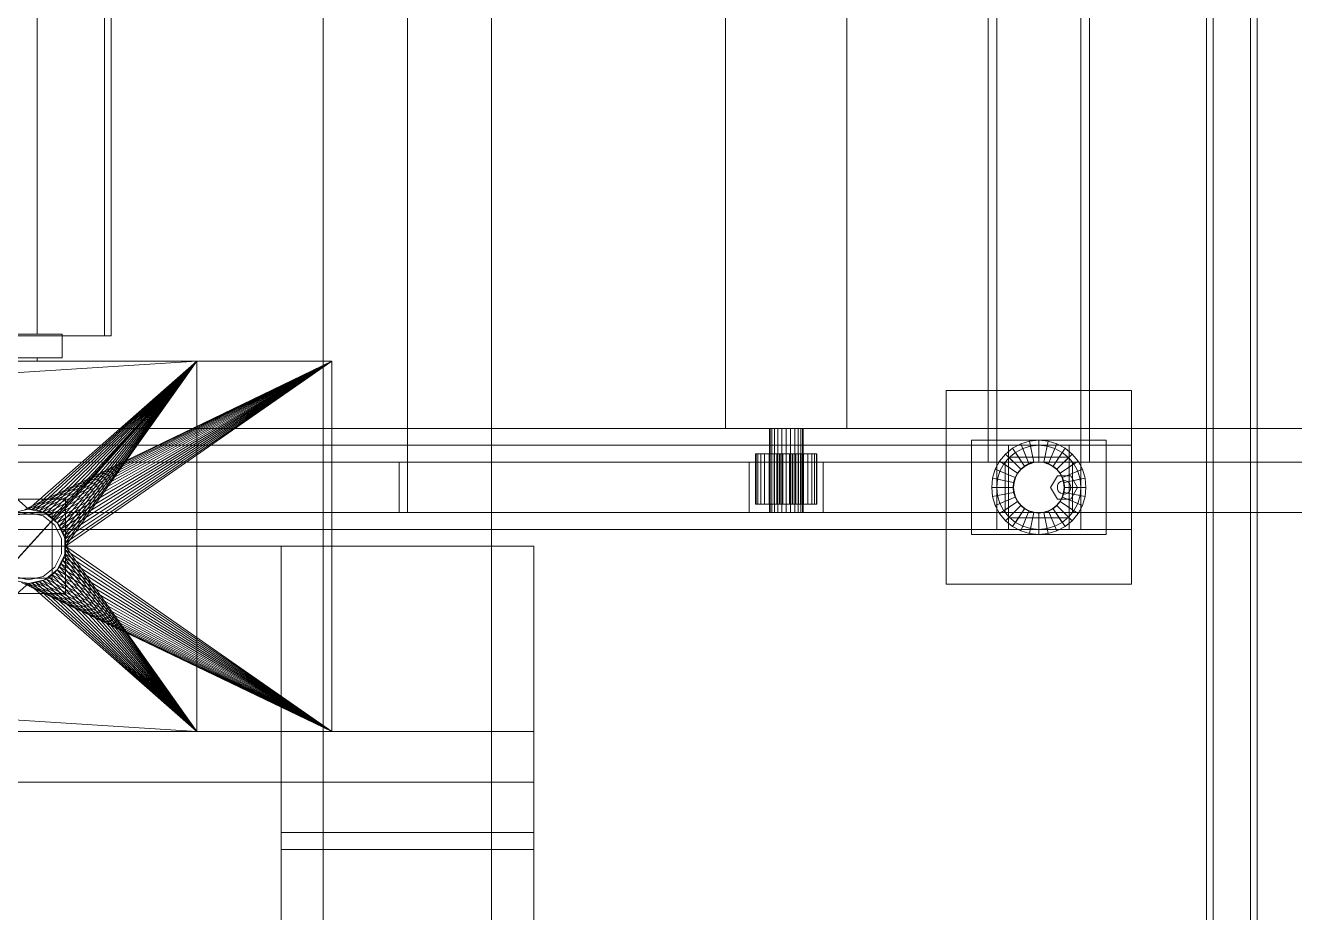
# Model space of a CAD drawing. Header units: millimetres. Extents: x -1970 to 59977, y -65068 to 6837.
# Drawn here: x 26526 to 27280, y -18538 to -18011 of the extents above; entities that cross this region are included whole.
import ezdxf

# ---------------------------------------------------------------- set-up
doc = ezdxf.new("R2010")
doc.units = ezdxf.units.MM
for name, color, linetype, lineweight in [('superior_briquetadora', 7, 'Continuous', 0), ('superior_C03', 7, 'Continuous', 0), ('superior_C05', 7, 'Continuous', 0)]:
    doc.layers.add(name, color=color, linetype=linetype, lineweight=lineweight)

msp = doc.modelspace()

# ---------------------------------------------------------------- linework, layer by layer
at = {"layer": 'superior_briquetadora'}
for p, q in [((26703.187, -18720.639), (26703.187, -17660)), ((26703.187, -18674.804), (26703.187, -17660)), ((26803.187, -18720.639), (26803.187, -17660)), ((26803.187, -18674.804), (26803.187, -17660)), ((26573.187, -17805), (26573.187, -18195)), ((26577.187, -17805), (26577.187, -18195)), ((26533.187, -17816), (26533.187, -18194)), ((26548.187, -18194), (26468.187, -18194)), ((26483.187, -18195), (26573.187, -18195)), ((26577.187, -18195), (26487.187, -18195)), ((26530.711, -18194), (26523.774, -18194)), ((26533.187, -18194), (26530.711, -18194)), ((26548.187, -18208), (26548.187, -18194)), ((26573.187, -18195), (26577.187, -18195)), ((24748.187, -18210), (26708.187, -18210)), ((26624.187, -18210), (25121.52, -18210)), ((26228.187, -18210), (26708.187, -18210)), ((26624.187, -18210), (26348.187, -18210)), ((26628.187, -18210), (26428.187, -18210)), ((26428.187, -18210), (26528.187, -18298)), ((26428.187, -18210), (26649.017, -18210)), ((26428.187, -18210), (26708.187, -18210)), ((26428.187, -18430), (26628.187, -18210)), ((26628.187, -18210), (26439.21, -18418)), ((26628.187, -18210), (26439.21, -18222)), ((26548.187, -18208), (26468.187, -18208)), ((26523.774, -18208), (26530.711, -18208)), ((26523.774, -18210), (26530.711, -18210)), ((26708.187, -18210), (26526.03, -18298.106)), ((26528.187, -18298), (26628.187, -18210)), ((26708.187, -18210), (26528.187, -18298)), ((26530.343, -18298.106), (26628.187, -18210)), ((26708.187, -18210), (26530.343, -18298.106)), ((26530.711, -18208), (26533.187, -18208)), ((26530.711, -18210), (26533.187, -18210)), ((26532.479, -18298.423), (26628.187, -18210)), ((26708.187, -18210), (26532.479, -18298.423)), ((26533.187, -18208), (26533.187, -18210)), ((26534.573, -18298.947), (26628.187, -18210)), ((26708.187, -18210), (26534.573, -18298.947)), ((26536.606, -18299.675), (26628.187, -18210)), ((26708.187, -18210), (26536.606, -18299.675)), ((26538.557, -18300.598), (26628.187, -18210)), ((26708.187, -18210), (26538.557, -18300.598)), ((26540.409, -18301.708), (26628.187, -18210)), ((26708.187, -18210), (26540.409, -18301.708)), ((26542.143, -18302.994), (26628.187, -18210)), ((26708.187, -18210), (26542.143, -18302.994)), ((26543.743, -18304.444), (26628.187, -18210)), ((26708.187, -18210), (26543.743, -18304.444)), ((26545.193, -18306.043), (26628.187, -18210)), ((26708.187, -18210), (26545.193, -18306.043)), ((26546.479, -18307.777), (26628.187, -18210)), ((26708.187, -18210), (26546.479, -18307.777)), ((26547.589, -18309.629), (26628.187, -18210)), ((26708.187, -18210), (26547.589, -18309.629)), ((26548.512, -18311.581), (26628.187, -18210)), ((26708.187, -18210), (26548.512, -18311.581)), ((26549.239, -18313.614), (26628.187, -18210)), ((26708.187, -18210), (26549.239, -18313.614)), ((26549.764, -18315.708), (26628.187, -18210)), ((26708.187, -18210), (26549.764, -18315.708)), ((26550.081, -18317.844), (26628.187, -18210)), ((26708.187, -18210), (26550.081, -18317.844)), ((26628.187, -18210), (26550.187, -18320)), ((26708.187, -18210), (26550.187, -18320)), ((26649.017, -18210), (26624.187, -18210)), ((26628.187, -18430), (26628.187, -18210)), ((26628.187, -18210), (26691.281, -18210)), ((26628.187, -18210), (26697.792, -18210)), ((26628.187, -18210), (26698.775, -18210)), ((26708.187, -18210), (26628.187, -18210)), ((26691.281, -18210), (26649.017, -18210)), ((26697.792, -18210), (26691.281, -18210)), ((26698.775, -18210), (26697.792, -18210)), ((26708.187, -18210), (26698.775, -18210)), ((26708.187, -18223.45), (26708.187, -18210)), ((26708.187, -18210), (26708.187, -18430)), ((26708.187, -18430), (26708.187, -18223.45)), ((26550.187, -18292), (26506.187, -18292)), ((26550.187, -18348), (26550.187, -18292)), ((26542.187, -18301), (26514.187, -18301)), ((26528.187, -18298), (26518.641, -18300.179)), ((26528.187, -18300), (26519.509, -18301.981)), ((26528.187, -18298), (26526.03, -18298.106)), ((26537.732, -18300.179), (26528.187, -18298)), ((26530.343, -18298.106), (26528.187, -18298)), ((26536.864, -18301.981), (26528.187, -18300)), ((26532.479, -18298.423), (26530.343, -18298.106)), ((26534.573, -18298.947), (26532.479, -18298.423)), ((26536.606, -18299.675), (26534.573, -18298.947)), ((26538.557, -18300.598), (26536.606, -18299.675)), ((26543.823, -18307.53), (26536.864, -18301.981)), ((26545.387, -18306.283), (26537.732, -18300.179)), ((26540.409, -18301.708), (26538.557, -18300.598)), ((26542.143, -18302.994), (26540.409, -18301.708)), ((26543.743, -18304.444), (26542.143, -18302.994)), ((26542.187, -18339), (26542.187, -18301)), ((26545.193, -18306.043), (26543.743, -18304.444)), ((26547.685, -18315.55), (26543.823, -18307.53)), ((26546.479, -18307.777), (26545.193, -18306.043)), ((26549.635, -18315.105), (26545.387, -18306.283)), ((26547.589, -18309.629), (26546.479, -18307.777)), ((26548.512, -18311.581), (26547.589, -18309.629)), ((26547.685, -18324.45), (26547.685, -18315.55)), ((26549.239, -18313.614), (26548.512, -18311.581)), ((26549.764, -18315.708), (26549.239, -18313.614)), ((26549.635, -18324.895), (26549.635, -18315.105)), ((26550.081, -18317.844), (26549.764, -18315.708)), ((26550.187, -18320), (26550.081, -18317.844)), ((24628.187, -18320), (26828.187, -18320)), ((25028.187, -18320), (26678.187, -18320)), ((25028.187, -18320), (26828.187, -18320)), ((26543.823, -18332.47), (26547.685, -18324.45)), ((26545.387, -18333.717), (26549.635, -18324.895)), ((26549.764, -18324.292), (26549.239, -18326.386)), ((26549.764, -18324.292), (26550.081, -18322.156)), ((26549.764, -18324.292), (26628.187, -18430)), ((26708.187, -18430), (26549.764, -18324.292)), ((26550.187, -18320), (26550.081, -18322.156)), ((26550.081, -18322.156), (26628.187, -18430)), ((26708.187, -18430), (26550.081, -18322.156)), ((26550.187, -18320), (26628.187, -18430)), ((26550.187, -18320), (26708.187, -18430)), ((26678.187, -19330), (26678.187, -18320)), ((26678.187, -18430), (26678.187, -18320)), ((26678.187, -18490), (26678.187, -18320)), ((26678.187, -18320), (26828.187, -18320)), ((26828.187, -19330), (26828.187, -18320)), ((26828.187, -18430), (26828.187, -18320)), ((26828.187, -18490), (26828.187, -18320)), ((26536.864, -18338.019), (26543.823, -18332.47)), ((26545.193, -18333.957), (26546.479, -18332.223)), ((26546.479, -18332.223), (26547.589, -18330.371)), ((26546.479, -18332.223), (26628.187, -18430)), ((26708.187, -18430), (26546.479, -18332.223)), ((26548.512, -18328.419), (26547.589, -18330.371)), ((26547.589, -18330.371), (26628.187, -18430)), ((26708.187, -18430), (26547.589, -18330.371)), ((26548.512, -18328.419), (26549.239, -18326.386)), ((26548.512, -18328.419), (26628.187, -18430)), ((26708.187, -18430), (26548.512, -18328.419)), ((26549.239, -18326.386), (26628.187, -18430)), ((26708.187, -18430), (26549.239, -18326.386)), ((26514.187, -18339), (26542.187, -18339)), ((26518.641, -18339.821), (26528.187, -18342)), ((26519.509, -18338.019), (26528.187, -18340)), ((26528.187, -18340), (26536.864, -18338.019)), ((26528.187, -18342), (26537.732, -18339.821)), ((26534.573, -18341.053), (26536.606, -18340.325)), ((26536.606, -18340.325), (26538.557, -18339.402)), ((26536.606, -18340.325), (26628.187, -18430)), ((26536.606, -18340.325), (26708.187, -18430)), ((26537.732, -18339.821), (26545.387, -18333.717)), ((26540.409, -18338.292), (26538.557, -18339.402)), ((26538.557, -18339.402), (26628.187, -18430)), ((26538.557, -18339.402), (26708.187, -18430)), ((26542.143, -18337.006), (26540.409, -18338.292)), ((26540.409, -18338.292), (26628.187, -18430)), ((26540.409, -18338.292), (26708.187, -18430)), ((26542.143, -18337.006), (26543.743, -18335.556)), ((26542.143, -18337.006), (26628.187, -18430)), ((26542.143, -18337.006), (26708.187, -18430)), ((26545.193, -18333.957), (26543.743, -18335.556)), ((26543.743, -18335.556), (26628.187, -18430)), ((26708.187, -18430), (26543.743, -18335.556)), ((26545.193, -18333.957), (26628.187, -18430)), ((26708.187, -18430), (26545.193, -18333.957)), ((26528.187, -18342), (26428.187, -18430)), ((26506.187, -18348), (26550.187, -18348)), ((26523.895, -18341.577), (26708.187, -18430)), ((26526.03, -18341.894), (26528.187, -18342)), ((26526.03, -18341.894), (26708.187, -18430)), ((26528.187, -18342), (26530.343, -18341.894)), ((26528.187, -18342), (26628.187, -18430)), ((26528.187, -18342), (26708.187, -18430)), ((26530.343, -18341.894), (26532.479, -18341.577)), ((26530.343, -18341.894), (26628.187, -18430)), ((26530.343, -18341.894), (26708.187, -18430)), ((26532.479, -18341.577), (26534.573, -18341.053)), ((26532.479, -18341.577), (26628.187, -18430)), ((26532.479, -18341.577), (26708.187, -18430)), ((26534.573, -18341.053), (26628.187, -18430)), ((26534.573, -18341.053), (26708.187, -18430)), ((26628.187, -18430), (26439.21, -18418)), ((24628.187, -18430), (26828.187, -18430)), ((26708.187, -18430), (24748.187, -18430)), ((24778.187, -18430), (26678.187, -18430)), ((26708.187, -18430), (26228.187, -18430)), ((26334.853, -18430), (26624.187, -18430)), ((26348.187, -18430), (26624.187, -18430)), ((26428.187, -18430), (26628.187, -18430)), ((26428.187, -18430), (26649.017, -18430)), ((26708.187, -18430), (26428.187, -18430)), ((26624.187, -18430), (26649.017, -18430)), ((26628.187, -18430), (26691.281, -18430)), ((26697.792, -18430), (26628.187, -18430)), ((26698.775, -18430), (26628.187, -18430)), ((26708.187, -18430), (26628.187, -18430)), ((26649.017, -18430), (26691.281, -18430)), ((26678.187, -18460), (26678.187, -18430)), ((26678.187, -18430), (26828.187, -18430)), ((26691.281, -18430), (26697.792, -18430)), ((26697.792, -18430), (26698.775, -18430)), ((26698.775, -18430), (26708.187, -18430)), ((26828.187, -18460), (26828.187, -18430)), ((24628.187, -18460), (26828.187, -18460)), ((24778.187, -18460), (26678.187, -18460)), ((26678.187, -19330), (26678.187, -18460)), ((26678.187, -18460), (26828.187, -18460)), ((26828.187, -19480), (26828.187, -18460)), ((26678.187, -18490), (26828.187, -18490)), ((26678.187, -19330), (26678.187, -18500)), ((26678.187, -18500), (26828.187, -18500)), ((26828.187, -19480), (26828.187, -18500))]:
    msp.add_line(p, q, dxfattribs=at)
at = {"layer": 'superior_C03'}
for p, q in [((27227.855, -19270), (27227.855, -16730)), ((27231.753, -16730), (27231.753, -19270)), ((27253.906, -16730), (27253.906, -19270)), ((27257.804, -19270), (27257.804, -16730))]:
    msp.add_line(p, q, dxfattribs=at)
at = {"layer": 'superior_C05'}
for p, q in [((26703.187, -18300), (26703.187, -17700)), ((26753.187, -17700), (26753.187, -18300)), ((27103.187, -18300), (27103.187, -17700)), ((27153.187, -17700), (27153.187, -18300)), ((27098.187, -18270), (27098.187, -17730)), ((27158.187, -17730), (27158.187, -18270)), ((26703.187, -18250), (26703.187, -17750)), ((26753.187, -17750), (26753.187, -18250)), ((26942.187, -17750), (26942.187, -18250)), ((27014.187, -17750), (27014.187, -18250)), ((27103.187, -18250), (27103.187, -17750)), ((27153.187, -17750), (27153.187, -18250)), ((27073.187, -18342.5), (27073.187, -18227.5)), ((27073.187, -18227.5), (27183.187, -18227.5)), ((27183.187, -18227.5), (27183.187, -18342.5)), ((25128.187, -18250), (27628.187, -18250)), ((27538.187, -18250), (25218.187, -18250)), ((26753.187, -18250), (26703.187, -18250)), ((26942.187, -18250), (26945.752, -18250)), ((26945.752, -18250), (26955.741, -18250)), ((26955.741, -18250), (26970.176, -18250)), ((26968.527, -18250), (26968.187, -18250)), ((26968.187, -18250), (26968.187, -18300)), ((26969.526, -18250), (26968.527, -18250)), ((26968.527, -18250), (26968.527, -18300)), ((26971.116, -18250), (26969.526, -18250)), ((26969.526, -18250), (26969.526, -18300)), ((26970.176, -18250), (26986.197, -18250)), ((26973.187, -18250), (26971.116, -18250)), ((26971.116, -18250), (26971.116, -18300)), ((26975.598, -18250), (26973.187, -18250)), ((26973.187, -18250), (26973.187, -18300)), ((26978.187, -18250), (26975.598, -18250)), ((26975.598, -18250), (26975.598, -18300)), ((26980.775, -18250), (26978.187, -18250)), ((26978.187, -18250), (26978.187, -18300)), ((26983.187, -18250), (26980.775, -18250)), ((26980.775, -18250), (26980.775, -18300)), ((26985.258, -18250), (26983.187, -18250)), ((26983.187, -18250), (26983.187, -18300)), ((26986.847, -18250), (26985.258, -18250)), ((26985.258, -18250), (26985.258, -18300)), ((26986.197, -18250), (27000.632, -18250)), ((26987.846, -18250), (26986.847, -18250)), ((26986.847, -18250), (26986.847, -18300)), ((26987.846, -18250), (26988.187, -18250)), ((26987.846, -18250), (26987.846, -18300)), ((26988.187, -18300), (26988.187, -18250)), ((27000.632, -18250), (27010.621, -18250)), ((27010.621, -18250), (27014.187, -18250)), ((27153.187, -18250), (27103.187, -18250)), ((27088.187, -18313), (27088.187, -18257)), ((27088.187, -18257), (27168.187, -18257)), ((27122.724, -18257.538), (27117.471, -18259.131)), ((27128.187, -18257), (27122.724, -18257.538)), ((27122.724, -18257.538), (27125.211, -18270.043)), ((27133.649, -18257.538), (27128.187, -18257)), ((27128.187, -18257), (27128.187, -18269.75)), ((27133.649, -18257.538), (27131.162, -18270.043)), ((27138.902, -18259.131), (27133.649, -18257.538)), ((27168.187, -18257), (27168.187, -18313)), ((25203.187, -18260), (27183.187, -18260)), ((26960.287, -18265), (26959.937, -18265)), ((26959.937, -18265), (26967.937, -18265)), ((26959.937, -18295), (26959.937, -18265)), ((26961.326, -18265), (26960.287, -18265)), ((26960.287, -18265), (26968.134, -18265)), ((26960.287, -18295), (26960.287, -18265)), ((26963.012, -18265), (26961.326, -18265)), ((26961.326, -18265), (26968.717, -18265)), ((26961.326, -18295), (26961.326, -18265)), ((26965.282, -18265), (26963.012, -18265)), ((26963.012, -18265), (26969.664, -18265)), ((26963.012, -18295), (26963.012, -18265)), ((26968.047, -18265), (26965.282, -18265)), ((26965.282, -18265), (26970.939, -18265)), ((26965.282, -18295), (26965.282, -18265)), ((26967.937, -18265), (26968.134, -18265)), ((26967.937, -18265), (26967.937, -18295)), ((26971.203, -18265), (26968.047, -18265)), ((26968.047, -18265), (26972.492, -18265)), ((26968.047, -18295), (26968.047, -18265)), ((26968.134, -18265), (26968.717, -18265)), ((26968.134, -18265), (26968.134, -18295)), ((26968.717, -18265), (26969.664, -18265)), ((26968.717, -18265), (26968.717, -18295)), ((26969.664, -18265), (26970.939, -18265)), ((26969.664, -18265), (26969.664, -18295)), ((26970.939, -18265), (26972.492, -18265)), ((26970.939, -18265), (26970.939, -18295)), ((26974.626, -18265), (26971.203, -18265)), ((26971.203, -18265), (26974.264, -18265)), ((26971.203, -18295), (26971.203, -18265)), ((26972.492, -18265), (26974.264, -18265)), ((26972.492, -18265), (26972.492, -18295)), ((26974.264, -18265), (26976.187, -18265)), ((26974.264, -18265), (26974.264, -18295)), ((26978.187, -18265), (26974.626, -18265)), ((26974.626, -18265), (26976.187, -18265)), ((26974.626, -18295), (26974.626, -18265)), ((26976.187, -18265), (26978.187, -18265)), ((26976.187, -18265), (26976.187, -18295)), ((26981.747, -18265), (26978.187, -18265)), ((26978.187, -18265), (26980.186, -18265)), ((26978.187, -18265), (26978.187, -18295)), ((26981.747, -18265), (26980.186, -18265)), ((26980.186, -18265), (26982.109, -18265)), ((26980.186, -18265), (26980.186, -18295)), ((26985.171, -18265), (26981.747, -18265)), ((26981.747, -18295), (26981.747, -18265)), ((26985.171, -18265), (26982.109, -18265)), ((26982.109, -18265), (26983.881, -18265)), ((26982.109, -18265), (26982.109, -18295)), ((26988.326, -18265), (26983.881, -18265)), ((26983.881, -18265), (26985.434, -18265)), ((26983.881, -18265), (26983.881, -18295)), ((26988.326, -18265), (26985.171, -18265)), ((26985.171, -18295), (26985.171, -18265)), ((26991.091, -18265), (26985.434, -18265)), ((26985.434, -18265), (26986.709, -18265)), ((26985.434, -18265), (26985.434, -18295)), ((26993.361, -18265), (26986.709, -18265)), ((26986.709, -18265), (26987.656, -18265)), ((26986.709, -18265), (26986.709, -18295)), ((26995.047, -18265), (26987.656, -18265)), ((26987.656, -18265), (26988.24, -18265)), ((26987.656, -18265), (26987.656, -18295)), ((26996.086, -18265), (26988.24, -18265)), ((26988.24, -18265), (26988.437, -18265)), ((26988.24, -18265), (26988.24, -18295)), ((26991.091, -18265), (26988.326, -18265)), ((26988.326, -18295), (26988.326, -18265)), ((26988.437, -18265), (26996.437, -18265)), ((26988.437, -18295), (26988.437, -18265)), ((26993.361, -18265), (26991.091, -18265)), ((26991.091, -18295), (26991.091, -18265)), ((26995.047, -18265), (26993.361, -18265)), ((26993.361, -18295), (26993.361, -18265)), ((26996.086, -18265), (26995.047, -18265)), ((26995.047, -18295), (26995.047, -18265)), ((26996.437, -18265), (26996.086, -18265)), ((26996.086, -18295), (26996.086, -18265)), ((26996.437, -18265), (26996.437, -18295)), ((27103.187, -18310), (27103.187, -18260)), ((27103.187, -18260), (27110.187, -18260)), ((27108.388, -18265.201), (27104.905, -18269.444)), ((27112.631, -18261.719), (27108.388, -18265.201)), ((27108.388, -18265.201), (27117.403, -18274.217)), ((27110.187, -18260), (27110.187, -18310)), ((27110.187, -18267), (27110.187, -18260)), ((27110.187, -18260), (27146.187, -18260)), ((27114.297, -18264.213), (27110.509, -18267.322)), ((27117.471, -18259.131), (27112.631, -18261.719)), ((27112.631, -18261.719), (27119.714, -18272.32)), ((27118.619, -18261.903), (27114.297, -18264.213)), ((27114.297, -18264.213), (27119.714, -18272.32)), ((27117.471, -18259.131), (27122.351, -18270.911)), ((27123.309, -18260.48), (27118.619, -18261.903)), ((27118.619, -18261.903), (27122.351, -18270.911)), ((27128.187, -18260), (27123.309, -18260.48)), ((27123.309, -18260.48), (27125.211, -18270.043)), ((27133.064, -18260.48), (27128.187, -18260)), ((27128.187, -18260), (27128.187, -18269.75)), ((27133.064, -18260.48), (27131.162, -18270.043)), ((27137.754, -18261.903), (27133.064, -18260.48)), ((27138.902, -18259.131), (27134.022, -18270.911)), ((27137.754, -18261.903), (27134.022, -18270.911)), ((27143.743, -18261.719), (27136.659, -18272.32)), ((27142.076, -18264.213), (27136.659, -18272.32)), ((27142.076, -18264.213), (27137.754, -18261.903)), ((27143.743, -18261.719), (27138.902, -18259.131)), ((27147.986, -18265.201), (27138.97, -18274.217)), ((27145.864, -18267.322), (27142.076, -18264.213)), ((27147.986, -18265.201), (27143.743, -18261.719)), ((27146.187, -18310), (27146.187, -18260)), ((27146.187, -18260), (27153.187, -18260)), ((27146.187, -18260), (27146.187, -18267)), ((27151.468, -18269.444), (27147.986, -18265.201)), ((27153.187, -18260), (27153.187, -18310)), ((27183.187, -18260), (27183.187, -18310)), ((25038.187, -18270), (27328.187, -18270)), ((26708.187, -18300), (26708.187, -18270)), ((26708.187, -18270), (26748.187, -18270)), ((26748.187, -18270), (26748.187, -18300)), ((26956.187, -18300), (26956.187, -18270)), ((26956.187, -18270), (27000.187, -18270)), ((27000.187, -18270), (27000.187, -18300)), ((27158.187, -18270), (27098.187, -18270)), ((27104.905, -18269.444), (27102.318, -18274.285)), ((27104.905, -18269.444), (27115.507, -18276.528)), ((27107.4, -18271.111), (27105.09, -18275.433)), ((27110.509, -18267.322), (27107.4, -18271.111)), ((27107.4, -18271.111), (27115.507, -18276.528)), ((27108.187, -18300), (27108.187, -18270)), ((27108.187, -18270), (27148.187, -18270)), ((27146.187, -18267), (27110.187, -18267)), ((27110.509, -18267.322), (27117.403, -18274.217)), ((27117.403, -18274.217), (27119.714, -18272.32)), ((27117.58, -18274.393), (27119.853, -18272.528)), ((27119.714, -18272.32), (27122.351, -18270.911)), ((27119.853, -18272.528), (27122.446, -18271.142)), ((27122.351, -18270.911), (27125.211, -18270.043)), ((27122.446, -18271.142), (27125.26, -18270.288)), ((27125.211, -18270.043), (27128.187, -18269.75)), ((27125.26, -18270.288), (27128.187, -18270)), ((27128.187, -18269.75), (27131.162, -18270.043)), ((27128.187, -18270), (27131.113, -18270.288)), ((27131.113, -18270.288), (27133.927, -18271.142)), ((27131.162, -18270.043), (27134.022, -18270.911)), ((27133.927, -18271.142), (27136.52, -18272.528)), ((27134.022, -18270.911), (27136.659, -18272.32)), ((27136.52, -18272.528), (27138.793, -18274.393)), ((27136.659, -18272.32), (27138.97, -18274.217)), ((27145.864, -18267.322), (27138.97, -18274.217)), ((27151.468, -18269.444), (27140.866, -18276.528)), ((27148.973, -18271.111), (27140.866, -18276.528)), ((27148.973, -18271.111), (27145.864, -18267.322)), ((27148.187, -18270), (27148.187, -18300)), ((27151.284, -18275.433), (27148.973, -18271.111)), ((27154.055, -18274.285), (27151.468, -18269.444)), ((27100.725, -18279.537), (27100.187, -18285)), ((27102.318, -18274.285), (27100.725, -18279.537)), ((27100.725, -18279.537), (27113.23, -18282.025)), ((27102.318, -18274.285), (27114.097, -18279.164)), ((27103.667, -18280.123), (27103.187, -18285)), ((27105.09, -18275.433), (27103.667, -18280.123)), ((27103.667, -18280.123), (27113.23, -18282.025)), ((27105.09, -18275.433), (27114.097, -18279.164)), ((27113.23, -18282.025), (27114.097, -18279.164)), ((27113.475, -18282.074), (27114.328, -18279.26)), ((27114.097, -18279.164), (27115.507, -18276.528)), ((27114.328, -18279.26), (27115.715, -18276.666)), ((27115.507, -18276.528), (27117.403, -18274.217)), ((27115.715, -18276.666), (27117.58, -18274.393)), ((27135.187, -18285), (27139.187, -18278.072)), ((27138.793, -18274.393), (27140.659, -18276.666)), ((27138.97, -18274.217), (27140.866, -18276.528)), ((27139.187, -18278.072), (27147.187, -18278.072)), ((27140.659, -18276.666), (27142.045, -18279.26)), ((27140.866, -18276.528), (27142.276, -18279.164)), ((27142.045, -18279.26), (27142.898, -18282.074)), ((27154.055, -18274.285), (27142.276, -18279.164)), ((27151.284, -18275.433), (27142.276, -18279.164)), ((27142.276, -18279.164), (27143.144, -18282.025)), ((27155.649, -18279.537), (27143.144, -18282.025)), ((27152.706, -18280.123), (27143.144, -18282.025)), ((27147.187, -18278.072), (27151.187, -18285)), ((27152.706, -18280.123), (27151.284, -18275.433)), ((27153.187, -18285), (27152.706, -18280.123)), ((27155.649, -18279.537), (27154.055, -18274.285)), ((27156.187, -18285), (27155.649, -18279.537)), ((27100.187, -18285), (27112.937, -18285)), ((27100.187, -18285), (27100.725, -18290.463)), ((27100.725, -18290.463), (27113.23, -18287.975)), ((27103.187, -18285), (27112.937, -18285)), ((27103.187, -18285), (27103.667, -18289.877)), ((27103.667, -18289.877), (27113.23, -18287.975)), ((27112.937, -18285), (27113.23, -18282.025)), ((27113.23, -18287.975), (27112.937, -18285)), ((27113.187, -18285), (27113.475, -18282.074)), ((27113.475, -18287.926), (27113.187, -18285)), ((27114.097, -18290.836), (27113.23, -18287.975)), ((27114.328, -18290.74), (27113.475, -18287.926)), ((27139.187, -18291.928), (27135.187, -18285)), ((27139.187, -18285), (27139.323, -18283.965)), ((27139.323, -18286.035), (27139.187, -18285)), ((27139.323, -18283.965), (27139.722, -18283)), ((27139.722, -18287), (27139.323, -18286.035)), ((27139.722, -18283), (27140.358, -18282.172)), ((27140.358, -18287.828), (27139.722, -18287)), ((27140.358, -18282.172), (27141.187, -18281.536)), ((27141.187, -18288.464), (27140.358, -18287.828)), ((27141.187, -18281.536), (27142.151, -18281.136)), ((27142.898, -18287.926), (27142.045, -18290.74)), ((27142.151, -18281.136), (27143.187, -18281)), ((27143.144, -18287.975), (27142.276, -18290.836)), ((27142.898, -18282.074), (27143.187, -18285)), ((27143.187, -18285), (27142.898, -18287.926)), ((27143.144, -18282.025), (27143.437, -18285)), ((27143.437, -18285), (27143.144, -18287.975)), ((27152.706, -18289.877), (27143.144, -18287.975)), ((27155.649, -18290.463), (27143.144, -18287.975)), ((27143.187, -18281), (27144.222, -18281.136)), ((27143.437, -18285), (27153.187, -18285)), ((27143.437, -18285), (27156.187, -18285)), ((27144.222, -18281.136), (27145.187, -18281.536)), ((27145.187, -18281.536), (27146.015, -18282.172)), ((27146.015, -18287.828), (27145.187, -18288.464)), ((27146.015, -18282.172), (27146.651, -18283)), ((27146.651, -18287), (27146.015, -18287.828)), ((27146.651, -18283), (27147.05, -18283.965)), ((27147.05, -18286.035), (27146.651, -18287)), ((27147.05, -18283.965), (27147.187, -18285)), ((27147.187, -18285), (27147.05, -18286.035)), ((27151.187, -18285), (27147.187, -18291.928)), ((27152.706, -18289.877), (27153.187, -18285)), ((27155.649, -18290.463), (27156.187, -18285)), ((26967.937, -18295), (26959.937, -18295)), ((26959.937, -18295), (26960.287, -18295)), ((26968.134, -18295), (26960.287, -18295)), ((26960.287, -18295), (26961.326, -18295)), ((26968.717, -18295), (26961.326, -18295)), ((26961.326, -18295), (26963.012, -18295)), ((26969.664, -18295), (26963.012, -18295)), ((26963.012, -18295), (26965.282, -18295)), ((26970.939, -18295), (26965.282, -18295)), ((26965.282, -18295), (26968.047, -18295)), ((26968.134, -18295), (26967.937, -18295)), ((26972.492, -18295), (26968.047, -18295)), ((26968.047, -18295), (26971.203, -18295)), ((26968.717, -18295), (26968.134, -18295)), ((26969.664, -18295), (26968.717, -18295)), ((26970.939, -18295), (26969.664, -18295)), ((26972.492, -18295), (26970.939, -18295)), ((26974.264, -18295), (26971.203, -18295)), ((26971.203, -18295), (26974.626, -18295)), ((26974.264, -18295), (26972.492, -18295)), ((26976.187, -18295), (26974.264, -18295)), ((26976.187, -18295), (26974.626, -18295)), ((26974.626, -18295), (26978.187, -18295)), ((26978.187, -18295), (26976.187, -18295)), ((26980.186, -18295), (26978.187, -18295)), ((26978.187, -18295), (26981.747, -18295)), ((26982.109, -18295), (26980.186, -18295)), ((26980.186, -18295), (26981.747, -18295)), ((26981.747, -18295), (26985.171, -18295)), ((26983.881, -18295), (26982.109, -18295)), ((26982.109, -18295), (26985.171, -18295)), ((26985.434, -18295), (26983.881, -18295)), ((26983.881, -18295), (26988.326, -18295)), ((26985.171, -18295), (26988.326, -18295)), ((26986.709, -18295), (26985.434, -18295)), ((26985.434, -18295), (26991.091, -18295)), ((26987.656, -18295), (26986.709, -18295)), ((26986.709, -18295), (26993.361, -18295)), ((26988.24, -18295), (26987.656, -18295)), ((26987.656, -18295), (26995.047, -18295)), ((26988.437, -18295), (26988.24, -18295)), ((26988.24, -18295), (26996.086, -18295)), ((26988.326, -18295), (26991.091, -18295)), ((26996.437, -18295), (26988.437, -18295)), ((26991.091, -18295), (26993.361, -18295)), ((26993.361, -18295), (26995.047, -18295)), ((26995.047, -18295), (26996.086, -18295)), ((26996.086, -18295), (26996.437, -18295)), ((27100.725, -18290.463), (27102.318, -18295.715)), ((27102.318, -18295.715), (27114.097, -18290.836)), ((27103.667, -18289.877), (27105.09, -18294.567)), ((27104.905, -18300.556), (27115.507, -18293.472)), ((27105.09, -18294.567), (27114.097, -18290.836)), ((27105.09, -18294.567), (27107.4, -18298.889)), ((27107.4, -18298.889), (27115.507, -18293.472)), ((27115.507, -18293.472), (27114.097, -18290.836)), ((27115.715, -18293.334), (27114.328, -18290.74)), ((27117.403, -18295.783), (27115.507, -18293.472)), ((27117.58, -18295.607), (27115.715, -18293.334)), ((27140.659, -18293.334), (27138.793, -18295.607)), ((27140.866, -18293.472), (27138.97, -18295.783)), ((27147.187, -18291.928), (27139.187, -18291.928)), ((27142.045, -18290.74), (27140.659, -18293.334)), ((27142.276, -18290.836), (27140.866, -18293.472)), ((27148.973, -18298.889), (27140.866, -18293.472)), ((27151.468, -18300.556), (27140.866, -18293.472)), ((27142.151, -18288.864), (27141.187, -18288.464)), ((27143.187, -18289), (27142.151, -18288.864)), ((27151.284, -18294.567), (27142.276, -18290.836)), ((27154.055, -18295.715), (27142.276, -18290.836)), ((27144.222, -18288.864), (27143.187, -18289)), ((27145.187, -18288.464), (27144.222, -18288.864)), ((27148.973, -18298.889), (27151.284, -18294.567)), ((27151.284, -18294.567), (27152.706, -18289.877)), ((27154.055, -18295.715), (27155.649, -18290.463)), ((27328.187, -18300), (25038.187, -18300)), ((26753.187, -18300), (26703.187, -18300)), ((26748.187, -18300), (26708.187, -18300)), ((27000.187, -18300), (26956.187, -18300)), ((26968.527, -18300), (26968.187, -18300)), ((26969.526, -18300), (26968.527, -18300)), ((26971.116, -18300), (26969.526, -18300)), ((26973.187, -18300), (26971.116, -18300)), ((26975.598, -18300), (26973.187, -18300)), ((26978.187, -18300), (26975.598, -18300)), ((26980.775, -18300), (26978.187, -18300)), ((26983.187, -18300), (26980.775, -18300)), ((26985.258, -18300), (26983.187, -18300)), ((26986.847, -18300), (26985.258, -18300)), ((26987.846, -18300), (26986.847, -18300)), ((26988.187, -18300), (26987.846, -18300)), ((27102.318, -18295.715), (27104.905, -18300.556)), ((27153.187, -18300), (27103.187, -18300)), ((27104.905, -18300.556), (27108.388, -18304.799)), ((27107.4, -18298.889), (27110.509, -18302.678)), ((27148.187, -18300), (27108.187, -18300)), ((27108.388, -18304.799), (27117.403, -18295.783)), ((27110.187, -18310), (27110.187, -18303)), ((27110.187, -18303), (27146.187, -18303)), ((27110.509, -18302.678), (27117.403, -18295.783)), ((27110.509, -18302.678), (27114.297, -18305.787)), ((27112.631, -18308.281), (27119.714, -18297.68)), ((27114.297, -18305.787), (27119.714, -18297.68)), ((27119.714, -18297.68), (27117.403, -18295.783)), ((27117.471, -18310.869), (27122.351, -18299.089)), ((27119.853, -18297.472), (27117.58, -18295.607)), ((27118.619, -18308.097), (27122.351, -18299.089)), ((27122.351, -18299.089), (27119.714, -18297.68)), ((27122.446, -18298.858), (27119.853, -18297.472)), ((27125.211, -18299.957), (27122.351, -18299.089)), ((27125.26, -18299.712), (27122.446, -18298.858)), ((27122.724, -18312.462), (27125.211, -18299.957)), ((27123.309, -18309.52), (27125.211, -18299.957)), ((27128.187, -18300.25), (27125.211, -18299.957)), ((27128.187, -18300), (27125.26, -18299.712)), ((27131.113, -18299.712), (27128.187, -18300)), ((27131.162, -18299.957), (27128.187, -18300.25)), ((27128.187, -18310), (27128.187, -18300.25)), ((27128.187, -18313), (27128.187, -18300.25)), ((27133.927, -18298.858), (27131.113, -18299.712)), ((27134.022, -18299.089), (27131.162, -18299.957)), ((27133.064, -18309.52), (27131.162, -18299.957)), ((27133.649, -18312.462), (27131.162, -18299.957)), ((27136.52, -18297.472), (27133.927, -18298.858)), ((27136.659, -18297.68), (27134.022, -18299.089)), ((27137.754, -18308.097), (27134.022, -18299.089)), ((27138.902, -18310.869), (27134.022, -18299.089)), ((27138.793, -18295.607), (27136.52, -18297.472)), ((27138.97, -18295.783), (27136.659, -18297.68)), ((27142.076, -18305.787), (27136.659, -18297.68)), ((27143.743, -18308.281), (27136.659, -18297.68)), ((27145.864, -18302.678), (27138.97, -18295.783)), ((27147.986, -18304.799), (27138.97, -18295.783)), ((27142.076, -18305.787), (27145.864, -18302.678)), ((27145.864, -18302.678), (27148.973, -18298.889)), ((27146.187, -18303), (27146.187, -18310)), ((27147.986, -18304.799), (27151.468, -18300.556)), ((27151.468, -18300.556), (27154.055, -18295.715)), ((27183.187, -18310), (25203.187, -18310)), ((27110.187, -18310), (27103.187, -18310)), ((27108.388, -18304.799), (27112.631, -18308.281)), ((27146.187, -18310), (27110.187, -18310)), ((27112.631, -18308.281), (27117.471, -18310.869)), ((27114.297, -18305.787), (27118.619, -18308.097)), ((27118.619, -18308.097), (27123.309, -18309.52)), ((27123.309, -18309.52), (27128.187, -18310)), ((27128.187, -18310), (27133.064, -18309.52)), ((27133.064, -18309.52), (27137.754, -18308.097)), ((27137.754, -18308.097), (27142.076, -18305.787)), ((27138.902, -18310.869), (27143.743, -18308.281)), ((27143.743, -18308.281), (27147.986, -18304.799)), ((27153.187, -18310), (27146.187, -18310)), ((27168.187, -18313), (27088.187, -18313)), ((27117.471, -18310.869), (27122.724, -18312.462)), ((27122.724, -18312.462), (27128.187, -18313)), ((27128.187, -18313), (27133.649, -18312.462)), ((27133.649, -18312.462), (27138.902, -18310.869)), ((27183.187, -18342.5), (27073.187, -18342.5))]:
    msp.add_line(p, q, dxfattribs=at)

doc.saveas('drawing.dxf')
